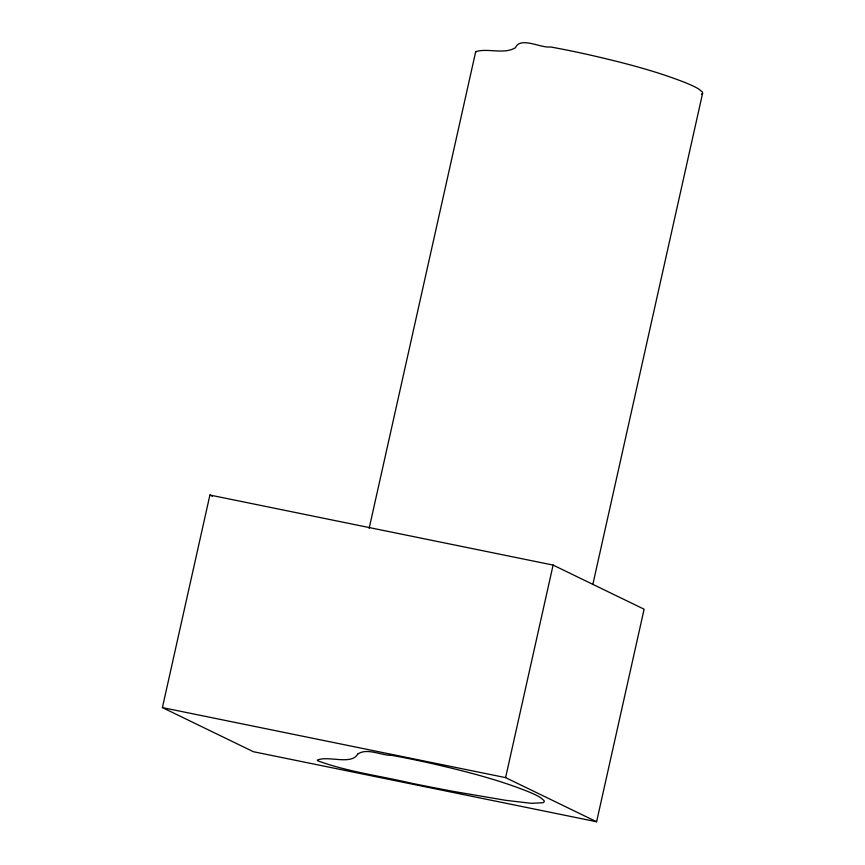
<?xml version="1.0" encoding="UTF-8"?>
<svg xmlns="http://www.w3.org/2000/svg" width="865" height="865" viewBox="0 0 865 865"><rect width="100%" height="100%" fill="white"/><g stroke="black" fill="none" stroke-linecap="round" stroke-linejoin="round"><path stroke-width="1.3" d="M162.404 707.592L209.903 495.05L553.103 565.083L644.111 609.209L596.601 821.75L253.402 751.717L162.404 707.592L505.593 777.624L596.601 821.75M369.16 528.31L475.718 51.608C488.368 47.878 503.981 54.733 515.454 47.694C520.265 36.146 541.436 48.472 550.313 46.926A70.973 4.703 12.6 0 1 589.53 54.895C622.097 62.399 654.686 70.541 685.826 82.845A281.86 18.684 12.6 0 1 698.736 89.019L702.466 92.155L702.596 93.344L592.806 584.545M505.593 777.624L553.103 565.083M701.472 94.231L702.596 93.344M209.903 495.05L212.336 496.229M475.718 51.608L475.847 52.224M357.699 754.107C351.568 765.406 328.062 755.383 317.358 760.086L317.477 760.703C347.644 771.818 380.157 775.862 411.416 783.225A238.956 15.84 12.6 0 0 454.363 791.572L505.376 800.276L531.283 803.315L543.112 802.72L544.236 801.823L544.096 800.633L540.376 797.498A281.86 18.684 12.6 0 0 527.466 791.324C496.326 779.019 463.737 770.877 431.159 763.373A70.973 4.703 12.6 0 0 391.953 755.404C381.368 755.534 366.901 747.533 357.699 754.107"/></g></svg>
